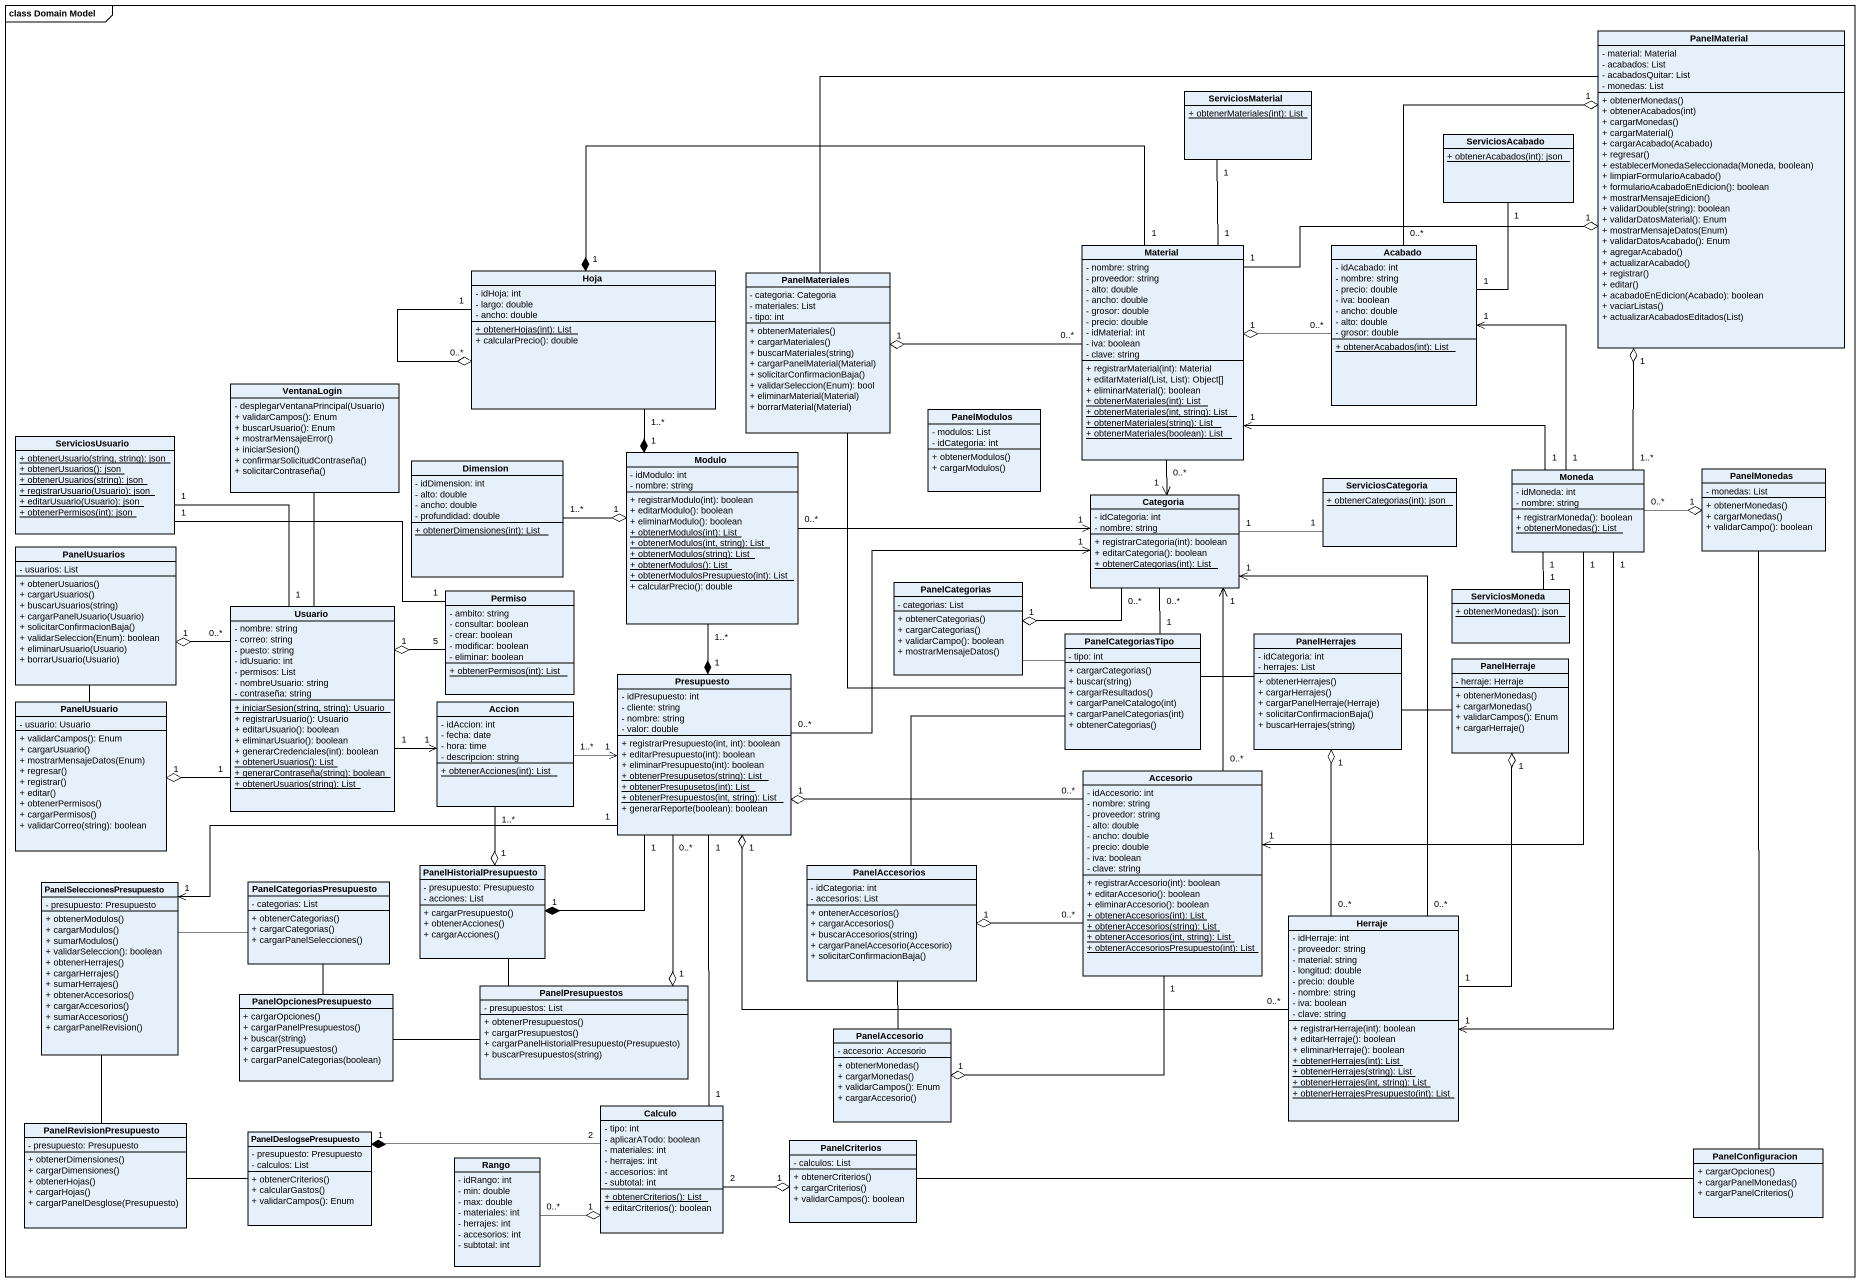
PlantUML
@startuml
mainframe class Domain Model
hide circle
hide empty members
skinparam classAttributeIconSize 0
class PanelMaterial {
  - material: Material
  - acabados: List
  - acabadosQuitar: List
  - monedas: List
  + obtenerMonedas()
  + obtenerAcabados(int)
  + cargarMonedas()
  + cargarMaterial()
  + cargarAcabado(Acabado)
  + regresar()
  + establecerMonedaSeleccionada(Moneda, boolean)
  + limpiarFormularioAcabado()
  + formularioAcabadoEnEdicion(): boolean
  + mostrarMensajeEdicion()
  + validarDouble(string): boolean
  + validarDatosMaterial(): Enum
  + mostrarMensajeDatos(Enum)
  + validarDatosAcabado(): Enum
  + agregarAcabado()
  + actualizarAcabado()
  + registrar()
  + editar()
  + acabadoEnEdicion(Acabado): boolean
  + vaciarListas()
  + actualizarAcabadosEditados(List)
}
class ServiciosMaterial {
  {static} + obtenerMateriales(int): List
}
class ServiciosAcabado {
  {static} + obtenerAcabados(int): json
}
class Material {
  - nombre: string
  - proveedor: string
  - alto: double
  - ancho: double
  - grosor: double
  - precio: double
  - idMaterial: int
  - iva: boolean
  - clave: string
  + registrarMaterial(int): Material
  + editarMaterial(List, List): Object[]
  + eliminarMaterial(): boolean
  {static} + obtenerMateriales(int): List
  {static} + obtenerMateriales(int, string): List
  {static} + obtenerMateriales(string): List
  {static} + obtenerMateriales(boolean): List
}
class Acabado {
  - idAcabado: int
  - nombre: string
  - precio: double
  - iva: boolean
  - ancho: double
  - alto: double
  - grosor: double
  {static} + obtenerAcabados(int): List
}
class Hoja {
  - idHoja: int
  - largo: double
  - ancho: double
  {static} + obtenerHojas(int): List
  + calcularPrecio(): double
}
class PanelMateriales {
  - categoria: Categoria
  - materiales: List
  - tipo: int
  + obtenerMateriales()
  + cargarMateriales()
  + buscarMateriales(string)
  + cargarPanelMaterial(Material)
  + solicitarConfirmacionBaja()
  + validarSeleccion(Enum): bool
  + eliminarMaterial(Material)
  + borrarMaterial(Material)
}
class VentanaLogin {
  - desplegarVentanaPrincipal(Usuario)
  + validarCampos(): Enum
  + buscarUsuario(): Enum
  + mostrarMensajeError()
  + iniciarSesion()
  + confirmarSolicitudContraseña()
  + solicitarContraseña()
}
class PanelModulos {
  - modulos: List
  - idCategoria: int
  + obtenerModulos()
  + cargarModulos()
}
class ServiciosUsuario {
  {static} + obtenerUsuario(string, string): json
  {static} + obtenerUsuarios(): json
  {static} + obtenerUsuarios(string): json
  {static} + registrarUsuario(Usuario): json
  {static} + editarUsuario(Usuario): json
  {static} + obtenerPermisos(int): json
}
class Modulo {
  - idModulo: int
  - nombre: string
  + registrarModulo(int): boolean
  + editarModulo(): boolean
  + eliminarModulo(): boolean
  {static} + obtenerModulos(int): List
  {static} + obtenerModulos(int, string): List
  {static} + obtenerModulos(string): List
  {static} + obtenerModulos(): List
  {static} + obtenerModulosPresupuesto(int): List
  + calcularPrecio(): double
}
class Dimension {
  - idDimension: int
  - alto: double
  - ancho: double
  - profundidad: double
  {static} + obtenerDimensiones(int): List
}
class Categoria {
  - idCategoria: int
  - nombre: string
  + registrarCategoria(int): boolean
  + editarCategoria(): boolean
  {static} + obtenerCategorias(int): List
}
class ServiciosCategoria {
  {static} + obtenerCategorias(int): json
}
class Moneda {
  - idMoneda: int
  - nombre: string
  + registrarMoneda(): boolean
  {static} + obtenerMonedas(): List
}
class PanelMonedas {
  - monedas: List
  + obtenerMonedas()
  + cargarMonedas()
  + validarCampo(): boolean
}
class PanelUsuarios {
  - usuarios: List
  + obtenerUsuarios()
  + cargarUsuarios()
  + buscarUsuarios(string)
  + cargarPanelUsuario(Usuario)
  + solicitarConfirmacionBaja()
  + validarSeleccion(Enum): boolean
  + eliminarUsuario(Usuario)
  + borrarUsuario(Usuario)
}
class Usuario {
  - nombre: string
  - correo: string
  - puesto: string
  - idUsuario: int
  - permisos: List
  - nombreUsuario: string
  - contraseña: string
  {static} + iniciarSesion(string, string): Usuario
  + registrarUsuario(): Usuario
  + editarUsuario(): boolean
  + eliminarUsuario(): boolean
  + generarCredenciales(int): boolean
  {static} + obtenerUsuarios(): List
  {static} + generarContraseña(string): boolean
  {static} + obtenerUsuarios(string): List
}
class Permiso {
  - ambito: string
  - consultar: boolean
  - crear: boolean
  - modificar: boolean
  - eliminar: boolean
  {static} + obtenerPermisos(int): List
}
class PanelCategorias {
  - categorias: List
  + obtenerCategorias()
  + cargarCategorias()
  + validarCampo(): boolean
  + mostrarMensajeDatos()
}
class ServiciosMoneda {
  {static} + obtenerMonedas(): json
}
class PanelCategoriasTipo {
  - tipo: int
  + cargarCategorias()
  + buscar(string)
  + cargarResultados()
  + cargarPanelCatalogo(int)
  + cargarPanelCategorias(int)
  + obtenerCategorias()
}
class PanelHerrajes {
  - idCategoria: int
  - herrajes: List
  + obtenerHerrajes()
  + cargarHerrajes()
  + cargarPanelHerraje(Herraje)
  + solicitarConfirmacionBaja()
  + buscarHerrajes(string)
}
class Presupuesto {
  - idPresupuesto: int
  - cliente: string
  - nombre: string
  - valor: double
  + registrarPresupuesto(int, int): boolean
  + editarPresupuesto(int): boolean
  + eliminarPresupuesto(int): boolean
  {static} + obtenerPresupusetos(string): List
  {static} + obtenerPresupusetos(int): List
  {static} + obtenerPresupuestos(int, string): List
  + generarReporte(boolean): boolean
}
class PanelHerraje {
  - herraje: Herraje
  + obtenerMonedas()
  + cargarMonedas()
  + validarCampos(): Enum
  + cargarHerraje()
}
class PanelUsuario {
  - usuario: Usuario
  + validarCampos(): Enum
  + cargarUsuario()
  + mostrarMensajeDatos(Enum)
  + regresar()
  + registrar()
  + editar()
  + obtenerPermisos()
  + cargarPermisos()
  + validarCorreo(string): boolean
}
class Accion {
  - idAccion: int
  - fecha: date
  - hora: time
  - descripcion: string
  {static} + obtenerAcciones(int): List
}
class Accesorio {
  - idAccesorio: int
  - nombre: string
  - proveedor: string
  - alto: double
  - ancho: double
  - precio: double
  - iva: boolean
  - clave: string
  + registrarAccesorio(int): boolean
  + editarAccesorio(): boolean
  + eliminarAccesorio(): boolean
  {static} + obtenerAccesorios(int): List
  {static} + obtenerAccesorios(string): List
  {static} + obtenerAccesorios(int, string): List
  {static} + obtenerAccesoriosPresupuesto(int): List
}
class PanelSeleccionesPresupuesto {
  - presupuesto: Presupuesto
  + obtenerModulos()
  + cargarModulos()
  + sumarModulos()
  + validarSeleccion(): boolean
  + obtenerHerrajes()
  + cargarHerrajes()
  + sumarHerrajes()
  + obtenerAccesorios()
  + cargarAccesorios()
  + sumarAccesorios()
  + cargarPanelRevision()
}
class PanelCategoriasPresupuesto {
  - categorias: List
  + obtenerCategorias()
  + cargarCategorias()
  + cargarPanelSelecciones()
}
class PanelHistorialPresupuesto {
  - presupuesto: Presupuesto
  - acciones: List
  + cargarPresupuesto()
  + obtenerAcciones()
  + cargarAcciones()
}
class PanelAccesorios {
  - idCategoria: int
  - accesorios: List
  + ontenerAccesorios()
  + cargarAccesorios()
  + buscarAccesorios(string)
  + cargarPanelAccesorio(Accesorio)
  + solicitarConfirmacionBaja()
}
class Herraje {
  - idHerraje: int
  - proveedor: string
  - material: string
  - longitud: double
  - precio: double
  - nombre: string
  - iva: boolean
  - clave: string
  + registrarHerraje(int): boolean
  + editarHerraje(): boolean
  + eliminarHerraje(): boolean
  {static} + obtenerHerrajes(int): List
  {static} + obtenerHerrajes(string): List
  {static} + obtenerHerrajes(int, string): List
  {static} + obtenerHerrajesPresupuesto(int): List
}
class PanelOpcionesPresupuesto {
  + cargarOpciones()
  + cargarPanelPresupuestos()
  + buscar(string)
  + cargarPresupuestos()
  + cargarPanelCategorias(boolean)
}
class PanelPresupuestos {
  - presupuestos: List
  + obtenerPresupuestos()
  + cargarPresupuestos()
  + cargarPanelHistorialPresupuesto(Presupuesto)
  + buscarPresupuestos(string)
}
class PanelAccesorio {
  - accesorio: Accesorio
  + obtenerMonedas()
  + cargarMonedas()
  + validarCampos(): Enum
  + cargarAccesorio()
}
class Calculo {
  - tipo: int
  - aplicarATodo: boolean
  - materiales: int
  - herrajes: int
  - accesorios: int
  - subtotal: int
  {static} + obtenerCriterios(): List
  + editarCriterios(): boolean
}
class PanelRevisionPresupuesto {
  - presupuesto: Presupuesto
  + obtenerDimensiones()
  + cargarDimensiones()
  + obtenerHojas()
  + cargarHojas()
  + cargarPanelDesglose(Presupuesto)
}
class PanelDeslogsePresupuesto {
  - presupuesto: Presupuesto
  - calculos: List
  + obtenerCriterios()
  + calcularGastos()
  + validarCampos(): Enum
}
class PanelCriterios {
  - calculos: List
  + obtenerCriterios()
  + cargarCriterios()
  + validarCampos(): boolean
}
class PanelConfiguracion {
  + cargarOpciones()
  + cargarPanelMonedas()
  + cargarPanelCriterios()
}
class Rango {
  - idRango: int
  - min: double
  - max: double
  - materiales: int
  - herrajes: int
  - accesorios: int
  - subtotal: int
}
PanelMaterial -left- PanelMateriales
ServiciosMaterial "1" -- "1" Material
ServiciosAcabado "1" -- "1" Acabado
Material "1" -right-o "1" PanelMaterial
Material "1" -left-* "1" Hoja
Material "0..*" -left-o "1" PanelMateriales
Material "0..*" --> "1" Categoria
Acabado "0..*" -right-o "1" PanelMaterial
Acabado "0..*" -left-o "1" Material
Hoja "1" --o "0..*" Hoja
Hoja "1..*" --* "1" Modulo
ServiciosUsuario "1" -- "1" Usuario
ServiciosUsuario "1" -right- "1" Permiso
Modulo "0..*" -right-> "1" Categoria
Modulo "1..*" --* "1" Presupuesto
Dimension "1..*" -right-o "1" Modulo
Categoria "1" -right- "1" ServiciosCategoria
Categoria "0..*" -left-o "1" PanelCategorias
Moneda "1..*" -up-o "1" PanelMaterial
Moneda "1" -left-> "1" Material
Moneda "1" -up-> "1" Acabado
Moneda "0..*" -right-o "1" PanelMonedas
Moneda "1" -- "1" ServiciosMoneda
Moneda "1" --> "1" Accesorio
Moneda "1" --> "1" Herraje
PanelUsuarios -- PanelUsuario
Usuario -up- VentanaLogin
Usuario "0..*" -left-o "1" PanelUsuarios
Usuario "1" -left-o "1" PanelUsuario
Usuario "1" -right-> "1" Accion
Permiso "5" -left-o "1" Usuario
PanelCategorias -right- PanelCategoriasTipo
PanelCategoriasTipo -up- PanelMateriales
PanelCategoriasTipo "1" -up- "0..*" Categoria
PanelCategoriasTipo -right- PanelHerrajes
PanelCategoriasTipo -- PanelAccesorios
PanelHerrajes -right- PanelHerraje
Presupuesto "0..*" -right-> "1" Categoria
Presupuesto "1" -left-> "1" PanelSeleccionesPresupuesto
Presupuesto "1" --* "1" PanelHistorialPresupuesto
Presupuesto "0..*" --o "1" PanelPresupuestos
Accion "1..*" -right-> "1" Presupuesto
Accion "1..*" --o "1" PanelHistorialPresupuesto
Accesorio "0..*" -up-> "1" Categoria
Accesorio "0..*" -left-o "1" Presupuesto
Accesorio "0..*" -left-o "1" PanelAccesorios
Accesorio "1" --o "1" PanelAccesorio
PanelSeleccionesPresupuesto -right- PanelCategoriasPresupuesto
PanelSeleccionesPresupuesto -- PanelRevisionPresupuesto
PanelCategoriasPresupuesto -- PanelOpcionesPresupuesto
PanelHistorialPresupuesto -- PanelPresupuestos
PanelAccesorios -- PanelAccesorio
Herraje "0..*" -up-> "1" Categoria
Herraje "0..*" -up-o "1" PanelHerrajes
Herraje "0..*" -left-o "1" Presupuesto
Herraje "1" -up-o "1" PanelHerraje
PanelOpcionesPresupuesto -right- PanelPresupuestos
Calculo "1" -up- "1" Presupuesto
Calculo "2" -left-* "1" PanelDeslogsePresupuesto
Calculo "2" -right-o "1" PanelCriterios
PanelRevisionPresupuesto -right- PanelDeslogsePresupuesto
PanelCriterios -right- PanelConfiguracion
PanelConfiguracion -up- PanelMonedas
Rango "0..*" -right-o "1" Calculo
@enduml
